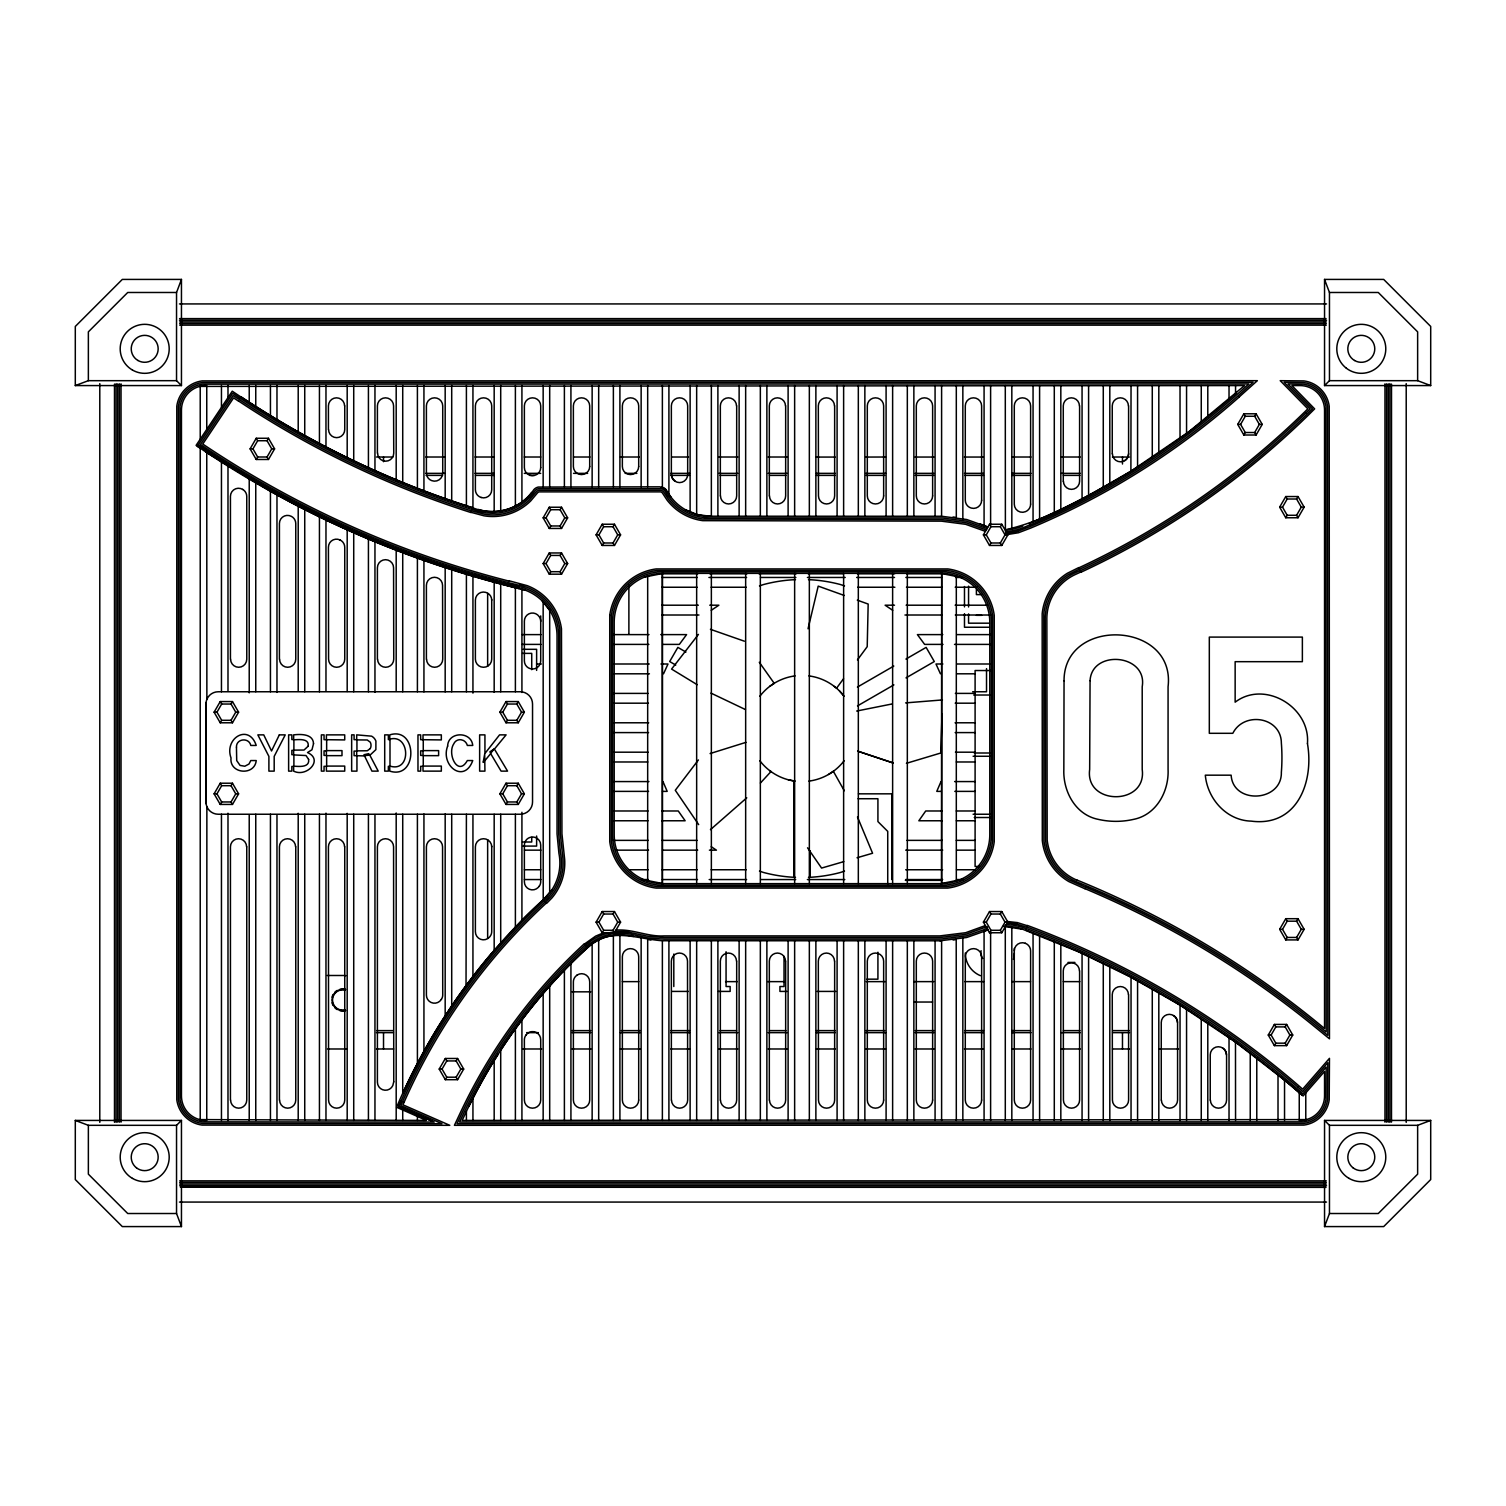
<?xml version="1.0" encoding="UTF-8"?>
<svg xmlns="http://www.w3.org/2000/svg" width="1506" height="1506" viewBox="0 0 1506 1506"><rect width="100%" height="100%" fill="white"/><g stroke="black" fill="none" stroke-linecap="round" stroke-linejoin="round"><path stroke-width="1.5" d="M662.376 1120.426L662.376 940.742C637.433 939.047 608.179 926.303 587.566 947.782C571.339 962.673 555.996 978.542 541.689 995.297A526.855 526.855 0 0 0 523.391 1018.018L514.318 1030.311A530.639 530.639 0 0 0 502.27 1047.856L500.707 1050.284L500.707 1120.426M979.898 523.787L987.823 527.062L966.701 519.514L941.589 516.257L941.608 385.574M1180.026 1120.426L1180.045 1005.161L1130.573 977.018L1079.256 952.131L1022.649 929.24L1003.222 926.341A48.983 48.983 0 0 1 1022.649 929.24M1391.488 1122.121L1391.506 384.086M1005.293 385.574L1005.387 529.792C1050.454 519.589 1090.909 493.855 1130.893 471.209L1131.044 385.574M942.003 713.769L940.798 753L906.424 763.316M205.946 704.017L206.04 702.624L206.04 803.583L205.946 704.017A12.255 12.255 0 0 1 218.182 691.762L520.304 691.762A12.255 12.255 0 0 1 532.54 704.017L532.54 801.983A12.255 12.255 0 0 1 520.304 814.238L218.182 814.238A12.255 12.255 0 0 1 205.946 801.983M808.044 628.774L818.21 586.116L844.282 595.472M206.868 699.33L206.755 452.572L196.1 445.362L232.263 391.202C306.452 441.164 387.531 481.035 472.94 507.767L472.94 385.574M663.525 673.803L668.005 663.995L660.965 663.995M941.005 781.576L936.77 791.384L941.288 791.384M181.454 385.574L176.541 380.679L176.541 292.484L181.454 279.419L122.306 279.419L75.3 326.444L75.3 385.574L181.454 385.574L181.454 279.419M1324.546 1226.581L1329.459 1213.516L1329.459 1125.321L1324.546 1120.426L1324.546 1226.581L1383.694 1226.581L1430.7 1179.556L1430.7 1120.426L1324.546 1120.426M544.08 900.701A603.68 603.68 0 0 0 401.18 1100.773L398.638 1106.477L434.199 1122.064L202.538 1121.838A26.129 26.129 0 0 1 180.023 1099.342L180.023 406.658A26.129 26.129 0 0 1 202.538 384.162L1248.813 383.936L1237.179 394.365A753.678 753.678 0 0 1 1029.615 525.123M401.142 1100.754L398.638 1106.458L432.09 1121.142M404.135 1102.072L402.93 1104.802L449.786 1125.321L202.105 1125.095A29.405 29.405 0 0 1 176.786 1099.775L176.786 406.225A29.405 29.405 0 0 1 202.105 380.905L1257.359 380.679L1239.344 396.812M466.408 1120.426L466.408 1111.39L462.135 1120.426L1306.399 1119.598M468.912 1106.232L476.009 1092.358A546.226 546.226 0 0 1 494.156 1060.582L498.279 1054.031M466.408 814.238L466.032 985.621A592.95 592.95 0 0 0 452.082 1005.387L443.065 1019.148A605.788 605.788 0 0 0 425.859 1047.875L414.282 1069.467A633.612 633.612 0 0 0 403.307 1092.038L402.723 1093.318L402.723 814.238M250.109 448.863L256.227 438.265L268.463 438.265L274.6 448.863L268.463 459.481L256.227 459.481L250.109 448.863L252.952 448.863L257.658 440.731L267.051 440.731L271.739 448.863L267.051 456.996L268.463 459.481M256.227 459.481L257.658 456.996L267.051 456.996M267.051 440.731L268.463 438.265M214.097 712.169L220.234 701.57L232.47 701.57L238.607 712.169L232.47 722.786L220.234 722.786L214.097 712.169L216.958 712.169L221.664 720.301L231.039 720.301L232.47 722.786M216.958 712.169L221.664 704.036L231.039 704.036L232.47 701.57M220.234 722.786L221.664 720.301M231.039 720.301L235.745 712.169L231.039 704.036M214.097 793.831L220.234 783.214L232.47 783.214L238.607 793.831L232.47 804.43L220.234 804.43L214.097 793.831L216.958 793.831L221.664 801.964L231.039 801.964L232.47 804.43M216.958 793.831L221.664 785.699L231.039 785.699L232.47 783.214M220.234 804.43L221.664 801.964M231.039 801.964L235.745 793.831L231.039 785.699M543.158 517.838L549.276 507.24L561.531 507.24L567.649 517.838L561.531 528.455L549.276 528.455L543.158 517.838L546.019 517.838L550.707 509.706L549.276 507.24M549.276 528.455L550.707 525.971L546.019 517.838M550.707 509.706L560.1 509.706L561.531 507.24M561.531 528.455L560.1 525.971L564.788 517.838L560.1 509.706M543.158 563.564L549.276 552.966L561.531 552.966L567.649 563.564L561.531 574.181L549.276 574.181L543.158 563.564L546.019 563.564L550.707 571.696L549.276 574.181M546.019 563.564L550.707 555.432L549.276 552.966M550.707 571.696L560.1 571.696L564.788 563.564L560.1 555.432L561.531 552.966M596.094 534.856L602.212 524.239L614.467 524.239L620.585 534.856L614.467 545.454L602.212 545.454L596.094 534.856L598.936 534.856L603.642 526.724L602.212 524.239M499.879 712.169L506.016 701.57L518.252 701.57L524.37 712.169L518.252 722.786L506.016 722.786L499.879 712.169L502.74 712.169L507.428 720.301L506.016 722.786M502.74 712.169L507.428 704.036L506.016 701.57M602.212 545.454L603.642 542.988L613.036 542.988L617.724 534.856L620.585 534.856M617.724 534.856L613.036 526.724L614.467 524.239M524.37 712.169L521.528 712.169L516.822 704.036L518.252 701.57M518.252 722.786L516.822 720.301L521.528 712.169M499.879 793.831L506.016 783.214L518.252 783.214L524.37 793.831L518.252 804.43L506.016 804.43L499.879 793.831L502.74 793.831L507.428 785.699L506.016 783.214M506.016 804.43L507.428 801.964L502.74 793.831M524.37 793.831L521.528 793.831L516.822 785.699L518.252 783.214M518.252 804.43L516.822 801.964L521.528 793.831M439.206 1069.072L445.324 1058.473L457.579 1058.473L463.697 1069.072L457.579 1079.689L445.324 1079.689L439.206 1069.072L442.049 1069.072L446.755 1060.939L445.324 1058.473M445.324 1079.689L446.755 1077.204L442.049 1069.072M463.697 1069.072L460.836 1069.072L456.149 1060.939L457.579 1058.473M457.579 1079.689L456.149 1077.204L460.836 1069.072M596.094 922.161L602.212 911.544L614.467 911.544L620.585 922.161L614.467 932.76L602.212 932.76L596.094 922.161L598.936 922.161L603.642 914.029L602.212 911.544M602.212 932.76L603.642 930.294L598.936 922.161M620.585 922.161L617.724 922.161L613.036 914.029L614.467 911.544M985.357 925.569L965.591 932.722L939.913 935.904L664.071 935.904C647.636 936.939 632.313 928.656 615.954 930.162L614.467 932.76L613.036 930.294L617.724 922.161M983.399 534.856L989.517 524.239L1001.772 524.239L1007.89 534.856L1001.772 545.454L989.517 545.454L983.399 534.856L986.261 534.856L990.948 526.724L1000.342 526.724L1005.029 534.856L1007.89 534.856M989.517 545.454L990.948 542.988L1000.342 542.988L1001.772 545.454M1000.342 526.724L1001.772 524.239M1000.342 542.988L1005.029 534.856M1237.725 424.391L1243.843 413.792L1256.098 413.792L1262.216 424.391L1256.098 435.008L1243.843 435.008L1237.725 424.391L1240.586 424.391L1245.274 432.523L1254.667 432.523L1259.355 424.391L1262.216 424.391M1240.586 424.391L1245.274 416.258L1254.667 416.258L1256.098 413.792M1243.843 435.008L1245.274 432.523M983.399 922.161L989.517 911.544L1001.772 911.544L1007.89 922.161L1001.772 932.76L989.517 932.76L983.399 922.161L986.261 922.161L990.948 930.294L1000.342 930.294L1001.772 932.76M986.261 922.161L990.948 914.029L1000.342 914.029L1001.772 911.544M989.517 932.76L990.948 930.294M1000.342 930.294L1005.029 922.161L1007.89 922.161M1279.648 507.145L1285.766 496.547L1298.021 496.547L1304.14 507.145L1298.021 517.763L1285.766 517.763L1279.648 507.145L1282.51 507.145L1287.197 499.013L1296.591 499.013L1298.021 496.547M1285.766 517.763L1287.197 515.278L1282.51 507.145M1298.021 517.763L1296.591 515.278L1301.278 507.145L1296.591 499.013M1279.648 929.315L1285.766 918.698L1298.021 918.698L1304.14 929.315L1298.021 939.913L1285.766 939.913L1279.648 929.315L1282.51 929.315L1287.197 921.183L1296.591 921.183L1298.021 918.698M1285.766 939.913L1287.197 937.447L1296.591 937.447L1298.021 939.913M1296.591 937.447L1301.278 929.315L1296.591 921.183M1268.259 1035.036L1274.377 1024.419L1286.632 1024.419L1292.75 1035.036L1286.632 1045.635L1274.377 1045.635L1268.259 1035.036L1271.12 1035.036L1275.808 1043.169L1285.202 1043.169L1286.632 1045.635M1271.12 1035.036L1275.808 1026.904L1285.202 1026.904L1286.632 1024.419M1274.377 1045.635L1275.808 1043.169M1285.202 1043.169L1289.889 1035.036L1285.202 1026.904M843.511 678.773L836.545 688.223L834.305 686.397M857.46 659.892L867.211 646.676L868.171 604.057L857.309 600.16M551.949 889.707L543.158 899.873A609.139 609.139 0 0 0 524.992 917.248L491.502 953.486A592.14 592.14 0 0 0 475.952 972.556L467.538 983.606M698.408 759.946L675.29 790.274L698.671 824.629M471.98 507.466C493.61 516.859 520.812 509.63 533.821 489.657A8.076 8.076 0 0 1 538.32 487.059L659.835 486.833L665.238 488.904L670.904 497.055M698.445 634.403L671.582 669.078L697.203 684.703M484.687 760.511L483.144 762.394L484.687 754.167L484.932 771.128L479.642 771.128L479.642 734.872L484.932 734.872L484.932 753.471L499.559 734.872L506.091 734.872L494.42 749.066L507.56 771.128L501.084 771.128L490.674 753.621L484.932 760.586M746.769 797.822L710.437 829.655M760.417 783.026L771.034 771.505L769.679 770.601M75.3 1120.426L88.365 1125.321L176.541 1125.321L181.454 1120.426L181.454 1226.581L122.306 1226.581L75.3 1179.556L75.3 1120.426L181.454 1120.426M1324.546 385.574L1329.459 380.679L1417.635 380.679L1430.7 385.574L1430.7 326.444L1383.694 279.419L1324.546 279.419L1324.546 385.574L1430.7 385.574M1305.89 413.021L1310.164 408.841L1284.11 382.298L1303.688 382.543A27.767 27.767 0 0 1 1327.595 406.451L1327.821 1035.356L1312.14 1022.574A941.043 941.043 0 0 0 1085.619 887.147M544.363 901.002L544.927 900.475A50.564 50.564 0 0 0 560.533 853.187L558.67 833.816L558.67 635.965A50.583 50.583 0 0 0 519.721 586.756L508.256 583.933M545.454 902.207L550.669 896.898A52.258 52.258 0 0 0 563.018 859.493L560.307 833.797L559.837 629.037A52.258 52.258 0 0 0 526.724 587.208L519.57 585.043M546.565 903.412L551.93 897.952A53.896 53.896 0 0 0 564.656 859.38L561.945 833.778L561.474 628.811A53.896 53.896 0 0 0 527.307 585.683L509.047 580.77M584.272 944.168L595.604 936.13L603.699 932.76M585.363 945.373L590.823 940.986A52.258 52.258 0 0 1 627.927 932.026L648.295 936.356L664.033 937.523L939.932 937.523L965.948 934.304L987.145 926.585M586.455 946.577L586.869 946.22A50.564 50.564 0 0 1 633.838 934.887L648.032 937.956L664.014 939.16L939.97 939.16L966.325 935.904L983.55 929.842A50.545 50.545 0 0 1 987.691 928.035M1130.893 471.209L1188.723 431.846L1244.558 385.574L199.601 386.402M711.284 610.288L718.87 605.205L709.74 605.205M769.679 686.397L774.235 683.347L759.288 662.264M828.526 774.461L833.326 771.26L844.282 790.763M857.422 687.075L893.792 666.066M905.934 659.063L926.134 647.392L934.304 661.548L906.01 677.888M857.498 705.881L893.886 684.891M988.256 929.56A48.983 48.983 0 0 0 984.227 931.329L966.701 937.485L939.989 940.798L662.376 940.742M1078.748 567.574L1067.265 573.297A53.896 53.896 0 0 0 1042.171 613.808L1042.303 840.48A53.896 53.896 0 0 0 1068.846 881.594L1084.922 888.766M1079.426 569.042L1068.13 574.69A52.258 52.258 0 0 0 1043.79 613.959L1043.922 840.31A52.258 52.258 0 0 0 1069.655 880.182L1085.562 887.26M1080.103 570.529L1074.776 572.958A50.583 50.583 0 0 0 1045.239 620.679L1045.559 840.141A50.602 50.602 0 0 0 1076.545 881.763A943.358 943.358 0 0 1 1313.176 1021.275L1326.184 1031.911L1325.977 406.658A26.129 26.129 0 0 0 1303.462 384.162L1288.007 383.936L1312.441 408.879L1307.039 414.188A819.076 819.076 0 0 1 1080.235 570.793M1080.8 572.016L1075.51 574.426A48.983 48.983 0 0 0 1046.858 620.679L1047.178 839.971A48.983 48.983 0 0 0 1077.223 880.276M1029.577 525.01L1023.346 527.589A50.583 50.583 0 0 1 1005.443 531.411M984.227 931.329L988.294 929.654M75.3 385.574L88.365 380.679L176.541 380.679M1329.459 1125.321L1417.635 1125.321L1430.7 1120.426M1018.018 531.166A52.258 52.258 0 0 1 1005.481 533.049L1018.018 531.166L1030.198 526.516A755.278 755.278 0 0 0 1238.308 395.645L1253.086 382.298L202.312 382.543A27.767 27.767 0 0 0 178.405 406.451L178.405 1099.549A27.767 27.767 0 0 0 202.312 1123.457L441.992 1123.702L400.784 1105.63L402.648 1101.413A602.061 602.061 0 0 1 545.191 901.906M644.436 577.099L663.186 573.372L940.798 573.372L959.548 577.099M759.476 585.909L763.429 584.573A149.019 149.019 0 0 1 795.488 579.641M844.508 871.108L840.555 872.445A149.019 149.019 0 0 1 808.477 877.377M959.548 879.918L940.798 883.645L663.186 883.645L644.436 879.918M710.098 753.565L745.978 742.345M843.755 861.639L821.579 868.077L807.536 847.803M857.046 857.761L872.576 853.243L857.479 817.005M856.669 711.039L891.797 704.017M608.518 932.986L627.927 932.026M953.053 939.989L956.216 939.575L956.31 1120.426M1007.683 534.498L1018.451 532.748L1030.838 528.022A756.916 756.916 0 0 0 1239.4 396.869M905.614 702.888L942.436 699.932M939.989 940.798L941.608 940.742L941.608 1120.426M364.414 755.654L369.516 755.108L368.744 753.659L363.963 754.732L371.944 771.128L378.213 771.128L369.874 755.278L375.879 749.649L375.898 741.084A9.394 9.394 0 0 0 371.606 736.17L356.696 734.853L356.696 739.653L354.098 739.653L354.098 734.853L351.651 734.853L351.651 771.128L356.941 771.128L356.941 755.899M176.541 292.484L127.728 292.484L88.365 331.847L88.365 380.679M1324.546 279.419L1329.459 292.484L1378.272 292.484L1417.635 331.847L1417.635 380.679M179.459 303.93L1326.541 303.93M179.572 318.613L1326.071 318.613M179.478 320.251L1326.522 320.251M179.703 321.889L1326.297 321.889M179.703 323.526L1326.297 323.526M179.703 325.145L1326.297 325.145M271.739 448.863L274.6 448.863M376.538 457.015L392.915 457.015M425.765 457.015L444.515 457.015M475.011 457.015L493.78 457.015M524.276 457.015L540.71 457.015M573.541 457.015L589.957 457.015M620.453 457.015L639.222 457.015M672.071 457.015L688.487 457.015M718.983 457.015L737.752 457.015M768.248 457.015L787.017 457.015M816.384 457.071L835.171 457.071M865.724 457.071L885.547 457.015M915.064 457.052L933.852 457.052M964.386 457.052L983.192 457.052M1012.22 457.015L1030.989 457.015M1061.485 457.015L1080.235 457.015M1112.407 457.033L1129.462 457.015M425.765 473.355L444.515 473.355M475.011 473.355L493.78 473.355M524.276 473.355L540.71 473.355M573.541 473.355L587.622 473.355M625.159 473.355L636.887 473.355M670.735 473.355L689.541 473.355M718.983 473.355L737.752 473.355M768.248 473.355L787.017 473.355M816.459 473.355L835.265 473.355M865.818 473.355L885.547 473.355M915.159 473.355L933.965 473.355M964.518 473.355L983.324 473.355M1012.22 473.355L1030.989 473.355M1061.485 473.355L1080.235 473.355M426.085 475.388L442.557 475.388M475.482 475.388L494.288 475.388M529.566 475.388L534.272 475.388M670.678 475.388L689.503 475.388M720.075 475.388L736.528 475.388M769.472 475.388L785.925 475.388M816.497 475.388L835.322 475.388M865.894 475.388L884.7 475.388M915.272 475.388L934.096 475.388M964.668 475.388L983.493 475.388M1011.712 475.388L1030.518 475.388M1063.443 475.388L1079.915 475.388M1301.278 507.145L1304.14 507.145M1287.197 515.278L1296.591 515.278M685.268 509.649L697.09 514.544L709.759 516.219L941.589 516.257M564.788 517.838L567.649 517.838M550.707 525.971L560.1 525.971M603.642 526.724L613.036 526.724M550.707 555.432L560.1 555.432M564.788 563.564L567.649 563.564M662.772 573.692L697.937 573.692M709.646 573.692L747.145 573.692M758.855 573.692L796.354 573.692M808.063 573.692L843.228 573.692M857.29 573.692L894.771 573.692M906.499 573.692L941.645 573.692M662.056 577.457L697.278 577.457M708.931 577.457L746.6 577.457M760.511 577.457L795.902 577.457M807.404 577.457L845.224 577.457M856.632 577.457L894.526 577.457M905.859 577.457L941.495 577.457M955.576 577.457L962.616 577.457M662.038 587.246L697.09 587.246M711.114 587.246L746.185 587.246M857.723 587.246L894.865 587.246M906.461 587.246L941.871 587.246M955.199 587.246L976.905 587.246M981.63 594.606L976.396 594.606L976.396 589.373M661.868 605.205L698.351 605.205M894.508 605.205L885.114 605.205L892.7 610.288M906.123 605.205L941.476 605.205M955.143 605.205L987.108 605.205M661.962 615.013L698.953 615.013M904.955 615.013L942.248 615.013M955.312 615.013L991.042 615.013M976.396 615.333L981.63 615.333M989.386 623.183L968.565 623.183L968.565 613.921M989.386 627.249L964.48 627.249L964.48 613.676M522.243 634.61L541.012 634.61M613.036 634.61L649.011 634.61M660.739 634.61L686.567 634.61L679.357 644.399L662.941 644.399M942.794 634.61L917.418 634.61L924.628 644.399L943.02 644.399M956.63 634.61L991.212 634.61M522.206 644.399L540.974 644.399M613.676 644.399L648.86 644.399M954.522 644.399L991.287 644.399M523.147 649.312L536.625 649.312L536.625 670.396M522.582 653.378L531.731 653.378L531.731 669.681M536.625 663.995L541.313 663.995M614.053 663.995L649.237 663.995M942.888 663.995L935.979 663.995L940.441 673.803M956.705 663.995L991.249 663.995M991.23 670.528L975.097 670.528L975.097 866.496L979.709 866.496M614.184 673.803L649.425 673.803M956.611 673.803L975.097 673.803M972.631 691.762L986.524 691.762L986.524 668.626M613.243 693.4L648.088 693.4M955.369 693.4L975.097 693.4M973.723 695.019L989.781 695.019M613.488 703.189L648.427 703.189M955.199 703.189L975.097 703.189M507.428 704.036L516.822 704.036M235.745 712.169L238.607 712.169M507.428 720.301L516.822 720.301M613.657 722.786L648.691 722.786M955.068 722.786L975.097 722.786M613.601 732.594L648.578 732.594M955.162 732.594L975.097 732.594M613.281 752.191L648.126 752.191M955.444 752.191L975.097 752.191M974.269 753L990.609 753M364.264 755.899L354.098 755.654L354.098 751.099L356.696 751.099L356.696 755.654M973.102 756.257L990.477 756.257M613.036 761.98L647.787 761.98M956.329 761.98L975.097 761.98M613.846 781.576L648.935 781.576M954.635 781.576L975.097 781.576M507.428 785.699L516.822 785.699M613.582 791.384L648.559 791.384M662.546 791.384L667.196 791.384L662.979 781.576M954.804 791.384L975.097 791.384M235.745 793.831L238.607 793.831M858.458 793.831L891.797 793.831L891.797 879.56M858.081 798.726L877.923 798.726L877.923 821.579L887.731 831.387L887.731 884.587M507.428 801.964L516.822 801.964M613.243 810.981L648.069 810.981M662 810.981L678.265 810.981L685.136 820.77L661.925 820.77M942.172 810.981L925.719 810.981L918.848 820.77L942.285 820.77M956.291 810.981L975.097 810.981M973.102 814.238L990.477 814.238M974.269 817.513L990.609 817.513M613.206 820.77L648.013 820.77M956.348 820.77L975.097 820.77M613.356 840.367L648.22 840.367M662.169 840.367L697.052 840.367M906.989 840.367L942.21 840.367M956.31 840.367L975.097 840.367M522.582 842.005L531.731 842.005L531.731 837.336M523.147 846.09L536.625 846.09L536.625 836.018M524.483 850.156L540.88 850.156M615.785 850.156L648.54 850.156M662.584 850.156L697.692 850.156M709.401 850.156L716.423 850.156L711.284 846.73M905.69 850.156L942.7 850.156M956.574 850.156L975.097 850.156M524.408 869.753L540.748 869.753M629.452 869.753L648.145 869.753M662.151 869.753L697.165 869.753M711.171 869.753L746.185 869.753M905.671 869.753L942.643 869.753M956.517 869.753L975.003 869.753M524.446 879.56L540.823 879.56M641.368 879.56L648.371 879.56M662.414 879.56L697.485 879.56M709.175 879.56L746.581 879.56M760.605 879.56L795.676 879.56M807.367 879.56L844.791 879.56M905.577 879.56L942.643 879.56M956.517 879.56L963.445 879.56M905.351 880.37L941.947 880.37M603.642 914.029L613.036 914.029M1301.278 929.315L1304.14 929.315M603.642 930.294L613.036 930.294M1067.942 962.428L1074.945 962.428M327.122 975.493L342.709 975.493A24.491 24.491 0 0 1 345.909 975.7M866.91 979.164L877.923 979.164L877.923 952.225M622.373 981.63L638.789 981.63M725.572 981.63L737.3 981.63M767.796 981.63L784.212 981.63M866.308 981.63L885.076 981.63M913.973 981.63L933.758 981.63M964.838 981.63L983.587 981.63M1011.75 981.63L1030.499 981.63M1063.349 981.63L1079.764 981.63M672.034 991.419L688.298 991.419M718.513 991.419L730.146 991.419L730.146 986.524L726.061 986.524L726.061 951.736M786.923 991.419L779.939 991.419L779.939 986.524L784.024 986.524L784.024 956.366M817.118 991.419L835.717 991.419M572.111 991.833L590.729 991.833M914.462 1002.036L932.572 1002.036M376.688 1030.612L393.16 1030.612M571.904 1030.612L590.729 1030.612M621.3 1030.612L640.106 1030.612M670.678 1030.612L689.503 1030.612M720.075 1030.612L736.528 1030.612M769.472 1030.612L785.925 1030.612M816.497 1030.612L835.322 1030.612M865.894 1030.612L884.7 1030.612M915.272 1030.612L934.096 1030.612M964.668 1030.612L983.493 1030.612M1011.712 1030.612L1030.518 1030.612M1063.443 1030.612L1079.915 1030.612M1112.84 1030.612L1129.312 1030.612M376.538 1032.645L393.424 1032.645M526.629 1032.645L538.357 1032.645M572.035 1032.645L590.841 1032.645M620.453 1032.645L640.182 1032.645M670.735 1032.645L689.541 1032.645M718.983 1032.645L737.752 1032.645M768.248 1032.645L787.017 1032.645M816.459 1032.645L835.265 1032.645M865.818 1032.645L885.547 1032.645M915.159 1032.645L933.965 1032.645M964.518 1032.645L983.324 1032.645M1012.22 1032.645L1030.989 1032.645M1061.485 1032.645L1080.235 1032.645M1112.576 1032.645L1129.462 1032.645M1289.889 1035.036L1292.75 1035.036M327.536 1048.985L346.625 1048.985M376.538 1048.985L393.612 1048.985M522.827 1048.985L541.614 1048.985M572.148 1048.985L590.936 1048.985M620.453 1048.985L640.276 1048.985M670.81 1048.985L689.616 1048.985M718.983 1048.985L737.752 1048.985M768.248 1048.985L787.017 1048.985M816.459 1048.985L835.265 1048.985M865.799 1048.985L885.547 1048.985M915.121 1048.985L933.927 1048.985M964.461 1048.985L983.249 1048.985M1012.22 1048.985L1030.989 1048.985M1061.485 1048.985L1080.235 1048.985M1112.463 1048.985L1129.462 1048.985M1159.432 1048.985L1178.464 1048.985M446.755 1060.939L456.149 1060.939M446.755 1077.204L456.149 1077.204M199.601 1119.598L426.405 1120.426L396.624 1107.268L399.824 1099.7A627.287 627.287 0 0 1 425.84 1047.875A598.484 598.484 0 0 1 543.214 899.76L543.158 601.967M179.703 1180.855L1326.297 1180.855M179.703 1182.474L1326.297 1182.474M179.703 1184.111L1326.297 1184.111M179.703 1185.749L1326.522 1185.749M180.4 1187.255L1326.014 1187.368M179.459 1202.07L1326.541 1202.07M181.454 1226.581L176.541 1213.516L127.728 1213.516L88.365 1174.153L88.365 1125.321M1329.459 1213.516L1378.272 1213.516L1417.635 1174.153L1417.635 1125.321M1007.514 921.503L1017.378 922.594L1027.28 925.701M1007.326 923.14L1010.074 923.178A52.258 52.258 0 0 1 1017.021 924.195L1026.716 927.225M953.053 517.01L956.31 517.443L956.31 385.574M650.931 939.989L647.674 939.556L647.674 1120.426M1010.074 923.178L1017.021 924.195M788.259 779.769L795.055 781.125A53.068 53.068 0 0 1 759.89 760.812M525.556 590.258C437.211 568.666 351.237 536.513 271.814 491.973M472.037 509.197L477.91 511.005A50.583 50.583 0 0 0 532.936 493.479L535.044 490.73A6.438 6.438 0 0 1 538.64 488.659L661.172 488.659A6.438 6.438 0 0 1 665.275 491.408L665.953 492.575A50.564 50.564 0 0 0 709.721 517.838L941.514 517.895L966.325 521.114L987.296 528.606M471.547 510.76L484.235 514.186A52.258 52.258 0 0 0 529.604 499.747L536.287 491.822A4.8 4.8 0 0 1 538.96 490.278L660.852 490.278A4.8 4.8 0 0 1 663.92 492.311L668.306 499.032A52.258 52.258 0 0 0 702.944 519.043L941.438 519.532L965.948 522.695L986.242 529.924M471.058 512.322L483.972 515.805A53.896 53.896 0 0 0 530.752 500.896L537.51 492.895A3.163 3.163 0 0 1 539.28 491.878L660.532 491.878A3.163 3.163 0 0 1 662.546 493.215L667.007 500.03A53.896 53.896 0 0 0 702.737 520.662L941.363 521.151L965.591 524.295L985.413 531.354M844.508 585.909L840.555 584.573A149.019 149.019 0 0 0 808.477 579.641M759.476 871.108L763.429 872.445A149.019 149.019 0 0 0 795.488 877.377M710.437 629.32L744.322 641.18M1026.151 928.769L1023.158 927.677A50.545 50.545 0 0 0 1005.406 924.646M745.432 709.552L710.983 693.118M685.927 652.06L677.851 647.392L669.681 661.548L675.742 665.05M206.755 452.572L270.44 491.22L270.44 691.762M1180.045 1005.161L1235.485 1042.096L1284.543 1080.197A714.333 714.333 0 0 1 1299.245 1092.716L1303.123 1095.954L1324.546 1071.444L1324.546 1095.935A24.491 24.491 0 0 1 1300.055 1120.426M240.339 398.431L232.677 393.348L198.246 444.948L206.341 450.35A986.468 986.468 0 0 0 508.181 584.272M238.532 401.161L233.599 397.866L202.764 444.044L208.129 447.621A983.192 983.192 0 0 0 508.972 581.09M197.305 446.284L200.223 448.242L200.223 1119.711M198.246 444.929L206.341 450.35A986.901 986.901 0 0 0 519.118 586.982M673.916 480.263L675.309 481.374M1301.918 1095.031L1295.48 1089.44A884.041 884.041 0 0 0 1025.68 930.049M1298.003 1087.294L1302.803 1091.474L1327.821 1062.709L1327.595 1099.549A27.767 27.767 0 0 1 1303.688 1123.457L456.996 1123.702L462.963 1110.976A540.692 540.692 0 0 1 585.194 945.184M542.047 600.743L550.179 611.003M839.52 690.972L843.266 695.245M1254.667 416.258L1259.355 424.391M1243.843 413.792L1245.274 416.258M1254.667 432.523L1256.098 435.008M1285.766 496.547L1287.197 499.013M1285.766 918.698L1287.197 921.183M1282.51 929.315L1287.197 937.447M989.517 524.239L990.948 526.724M1274.377 1024.419L1275.808 1026.904M986.261 534.856L990.948 542.988M1000.342 914.029L1005.029 922.161M989.517 911.544L990.948 914.029M613.036 542.988L614.467 545.454M598.936 534.856L603.642 542.988M560.1 571.696L561.531 574.181M256.227 438.265L257.658 440.731M252.952 448.863L257.658 456.996M220.234 701.57L221.664 704.036M220.234 783.214L221.664 785.699M206.868 806.67L206.755 1120.426M1235.485 1042.096L1235.56 1120.426M1406.209 383.635L1406.209 1122.365M1389.869 383.616L1389.869 1122.384M1388.25 383.842L1388.25 1122.158M1386.612 383.842L1386.612 1122.158M1384.974 383.842L1384.974 1122.158M1329.459 292.484L1329.459 380.679M1305.777 1093.036L1305.777 1119.711M1299.245 1092.716L1299.245 1120.426M1284.543 1080.197L1284.543 1120.426M1278.01 1074.813L1278.01 1120.426M1256.776 1057.984L1256.776 1120.426M1250.244 1052.995L1250.244 1120.426M1235.56 385.574L1235.56 393.631M1229.028 385.574L1229.028 399.335M1229.028 1037.483L1229.028 1120.426M1210.24 1100.095L1210.24 1054.821A8.076 8.076 0 0 1 1218.335 1046.745A8.076 8.076 0 0 1 1226.411 1054.821M1207.793 385.574L1207.793 417.011M1207.793 1022.894L1207.793 1120.426M1201.261 385.574L1201.261 422.207M1201.261 1018.583L1201.261 1120.426M1186.559 385.574L1186.559 433.446M1186.559 1009.189L1186.559 1120.426M1180.026 385.574L1180.026 438.265M1173.551 1015.552A8.095 8.095 0 0 1 1177.579 1022.536L1177.579 1100.095A8.095 8.095 0 0 1 1169.503 1108.171A8.095 8.095 0 0 1 1161.408 1100.095M1161.258 1100.095L1161.258 1022.442A8.076 8.076 0 0 1 1169.334 1014.347A8.076 8.076 0 0 1 1177.428 1022.442M1158.811 385.574L1158.811 453.193M1158.811 992.567L1158.811 1120.426M1152.278 385.574L1152.278 457.579M1152.278 988.858L1152.278 1120.426M1137.576 385.574L1137.576 467.067M1137.576 980.764L1137.576 1120.426M1131.044 977.281L1131.044 1120.426M1128.596 405.905L1128.596 453.739A8.095 8.095 0 0 1 1124.605 460.704M1128.596 994.713L1128.596 1100.095A8.095 8.095 0 0 1 1120.502 1108.171A8.095 8.095 0 0 1 1112.426 1100.095L1112.256 994.619A8.076 8.076 0 0 1 1120.351 986.543A8.076 8.076 0 0 1 1128.427 994.619M1122.478 457.015L1122.478 464.017M1122.478 1032.645L1122.478 1048.985M1112.256 453.833L1112.256 405.905A8.076 8.076 0 0 1 1120.351 397.829A8.076 8.076 0 0 1 1128.427 405.905M1109.809 385.574L1109.809 483.671M1109.809 966.476L1109.809 1120.426M1103.277 385.574L1103.277 487.342M1103.277 963.275L1103.277 1120.426M1088.593 385.574L1088.593 495.305M1088.593 956.366L1088.593 1120.426M1082.061 385.574L1082.061 498.712M1082.061 953.392L1082.061 1120.426M1079.595 405.905L1079.595 481.261A8.095 8.095 0 0 1 1071.5 489.356A8.095 8.095 0 0 1 1063.424 481.261M1079.595 970.956L1079.595 1100.095A8.095 8.095 0 0 1 1071.519 1108.171A8.095 8.095 0 0 1 1063.424 1100.095L1063.274 970.881A8.076 8.076 0 0 1 1071.35 962.786A8.076 8.076 0 0 1 1079.444 970.881M1063.274 481.355L1063.274 405.905A8.076 8.076 0 0 1 1071.35 397.829A8.076 8.076 0 0 1 1079.444 405.905M1060.826 385.574L1060.826 509.235M1060.826 944.168L1060.826 1120.426M1054.294 385.574L1054.294 512.304M1054.294 941.476L1054.294 1120.426M1039.592 385.574L1039.592 518.93M1039.592 935.621L1039.592 1120.426M1033.06 385.574L1033.06 521.754M1033.06 933.099L1033.06 1120.426M1014.291 948.46L1014.291 1100.095A8.076 8.076 0 0 0 1022.367 1108.171A8.095 8.095 0 0 0 1030.612 1100.095L1030.612 950.87A8.095 8.095 0 0 0 1025.21 943.245M1011.825 385.574L1011.825 529.152M1011.825 926.736L1011.825 1120.426M1005.293 926.378L1005.293 1120.426M990.609 385.574L990.609 525.5M990.609 931.085L990.609 1120.426M984.077 385.574L984.077 525.5M984.077 931.405L984.077 1120.426M968.565 586.154L968.565 606.974M964.48 586.512L964.48 606.88M962.842 385.574L962.842 518.742M962.842 938.257L962.842 1120.426M956.31 576.007L956.31 881.01M935.075 385.574L935.075 516.219M935.075 940.798L935.075 1120.426M913.86 385.574L913.86 516.219M913.86 940.798L913.86 1120.426M907.327 385.574L907.327 516.219M907.327 573.372L907.327 883.645M907.327 940.798L907.327 1120.426M892.625 385.574L892.625 516.219M892.625 573.372L892.625 883.645M892.625 940.798L892.625 1120.426M886.093 385.574L886.093 516.219M886.093 940.798L886.093 1120.426M864.858 385.574L864.858 516.219M864.858 940.798L864.858 1120.426M858.326 385.574L858.326 516.219M858.326 573.372L858.326 883.645M858.326 940.798L858.326 1120.426M843.624 385.574L843.624 516.219M843.624 573.372L843.624 883.645M843.624 940.798L843.624 1120.426M837.091 385.574L837.091 516.219M837.091 940.798L837.091 1120.426M834.644 405.905L834.644 495.888A8.095 8.095 0 0 1 826.568 503.964A8.095 8.095 0 0 1 818.473 495.869L818.323 405.905A8.076 8.076 0 0 1 826.399 397.829A8.076 8.076 0 0 1 834.493 405.905M834.644 961.129L834.644 1100.095A8.095 8.095 0 0 1 826.568 1108.171A8.095 8.095 0 0 1 818.473 1100.095L818.323 961.129A8.076 8.076 0 0 1 826.399 953.053A8.076 8.076 0 0 1 834.493 961.129M815.875 385.574L815.875 516.219M815.875 940.798L815.875 1120.426M810.153 850.89L810.153 876.567M809.343 385.574L809.343 516.219M809.343 573.372L809.343 883.645M809.343 940.798L809.343 1120.426M794.641 385.574L794.641 516.219M794.641 573.372L794.641 883.645M794.641 940.798L794.641 1120.426M793.831 780.88L793.831 876.567M788.109 385.574L788.109 516.219M788.109 940.798L788.109 1120.426M785.661 405.905L785.661 495.888A8.095 8.095 0 0 1 777.567 503.964A8.095 8.095 0 0 1 769.491 495.869M785.661 961.129L785.661 1100.095A8.095 8.095 0 0 1 777.567 1108.171A8.095 8.095 0 0 1 769.491 1100.095M769.321 495.888L769.321 405.905A8.076 8.076 0 0 1 777.416 397.829A8.076 8.076 0 0 1 785.492 405.905M769.321 1100.095L769.321 961.129A8.076 8.076 0 0 1 777.416 953.053A8.076 8.076 0 0 1 785.492 961.129M766.874 385.574L766.874 516.219M766.874 940.798L766.874 1120.426M760.342 385.574L760.342 516.219M760.342 573.372L760.342 883.645M760.342 940.798L760.342 1120.426M745.658 385.574L745.658 516.219M745.658 573.372L745.658 883.645M745.658 940.798L745.658 1120.426M739.126 385.574L739.126 516.219M739.126 940.798L739.126 1120.426M736.679 405.905L736.679 495.888A8.095 8.095 0 0 1 728.584 503.964A8.095 8.095 0 0 1 720.489 495.869M736.679 961.129L736.679 1100.095A8.095 8.095 0 0 1 728.584 1108.171A8.095 8.095 0 0 1 720.489 1100.095M720.339 495.888L720.339 405.905A8.076 8.076 0 0 1 728.415 397.829A8.076 8.076 0 0 1 736.509 405.905M720.339 1100.095L720.339 961.129A8.076 8.076 0 0 1 728.415 953.053A8.076 8.076 0 0 1 736.509 961.129M717.891 385.574L717.891 516.219M717.891 940.798L717.891 1120.426M711.359 385.574L711.359 516.219M711.359 573.372L711.359 883.645M711.359 940.798L711.359 1120.426M696.657 385.574L696.657 514.393M696.657 573.372L696.657 883.645M696.657 940.798L696.657 1120.426M690.125 385.574L690.125 512.04M690.125 940.798L690.125 1120.426M673.803 954.051L673.803 986.524M671.356 1100.095L671.356 961.129A8.076 8.076 0 0 1 679.432 953.053A8.076 8.076 0 0 1 687.508 961.129L687.677 1100.095A8.095 8.095 0 0 1 679.601 1108.171A8.095 8.095 0 0 1 671.507 1100.095M668.909 385.574L668.909 494.062M668.909 940.798L668.909 1120.426M662.376 385.574L662.376 487.304M647.674 385.574L647.674 486.815M647.674 576.007L647.674 881.01M641.142 385.574L641.142 486.815M641.142 938.257L641.142 1120.426M628.887 584.592L628.887 633.781M619.907 385.574L619.907 486.815M619.907 934.887L619.907 1120.426M613.375 385.574L613.375 486.815M613.375 935.452L613.375 1120.426M598.673 385.574L598.673 486.815M598.673 940.12L598.673 1120.426M592.14 385.574L592.14 486.815M592.14 944.093L592.14 1120.426M570.925 385.574L570.925 486.815M570.925 963.689L570.925 1120.426M564.392 385.574L564.392 486.815M564.392 970.335L564.392 1120.426M549.69 385.574L549.69 486.815M549.69 610.307L549.69 892.757M549.69 986.148L549.69 1120.426M543.158 385.574L543.158 486.815M543.158 993.602L543.158 1120.426M540.71 615.935L540.71 660.927A8.095 8.095 0 0 1 530.376 668.702A8.076 8.076 0 0 1 524.37 660.889L524.37 621.131A8.076 8.076 0 0 1 539.129 616.556L539.28 616.782A8.076 8.076 0 0 1 540.71 621.376M521.923 385.574L521.923 501.987M521.923 589.147L521.923 692.496M521.923 812.28L521.923 920.335M521.923 1019.957L521.923 1120.426M515.391 385.574L515.391 506.016M515.391 587.378L515.391 691.762M515.391 814.238L515.391 927.037M515.391 1028.824L515.391 1120.426M500.707 385.574L500.707 510.873M500.707 583.669L500.707 691.762M500.707 814.238L500.707 942.944M494.175 385.574L494.175 511.494M494.175 581.956L494.175 692.252M494.175 814.275L494.175 950.399M494.175 1060.582L494.175 1120.426M491.709 599.614L491.709 659.176A8.095 8.095 0 0 1 483.464 667.271A8.076 8.076 0 0 1 475.388 659.176L475.388 600.122A8.076 8.076 0 0 1 485.741 592.366A8.095 8.095 0 0 1 491.728 600.16M491.709 846.09L491.709 931.536A8.076 8.076 0 0 1 489.676 936.901L489.525 937.09A8.076 8.076 0 0 1 475.388 931.725L475.388 846.824A8.076 8.076 0 0 1 483.464 838.729A8.095 8.095 0 0 1 491.728 846.824M487.643 593.458L487.643 666.179M487.643 839.821L487.643 938.351M472.94 576.007L472.94 693.118M472.94 814.897L472.94 976.472M472.94 1098.232L472.94 1120.426M466.408 385.574L466.408 505.677M466.408 574.087L466.408 691.762M451.706 385.574L451.706 500.801M451.706 569.569L451.706 691.762M451.706 814.238L451.706 1005.952M445.174 385.574L445.174 498.524M445.174 567.461L445.174 691.875M445.174 813.955L445.174 1015.853M426.405 659.176L426.405 585.363A8.076 8.076 0 0 1 434.481 577.287A8.076 8.076 0 0 1 442.557 585.363L442.726 659.176A8.095 8.095 0 0 1 434.632 667.271A8.095 8.095 0 0 1 426.556 659.176M423.939 385.574L423.939 490.805M423.939 560.307L423.939 691.875M423.939 814.031L423.939 1051.32M423.939 1119.353L423.939 1120.426M423.261 739.917L423.261 750.609L438.623 750.609L438.623 755.654L423.261 755.654L423.261 766.083L441.333 766.083L441.333 771.128L423.017 771.128L423.017 766.328L420.663 766.328L420.663 771.128L417.971 771.128L417.971 734.872L420.663 734.872L420.663 739.672L441.333 739.917L441.333 734.872L423.017 734.872L423.017 739.672M417.407 385.574L417.407 488.302M417.407 557.992L417.407 691.762M417.407 814.238L417.407 1063.424M417.407 1116.492L417.407 1120.426M402.723 385.574L402.723 482.466M402.723 552.608L402.723 691.762M402.723 1110.054L402.723 1120.426M396.191 385.574L396.191 479.755M396.191 550.123L396.191 690.934M396.191 812.976L396.191 1120.426M389.998 739.917L389.998 766.083C412.117 773.105 410.084 731.427 388.36 739.672L388.36 734.872L384.708 734.872L384.708 771.128L388.36 771.128L388.36 766.328L389.753 766.328L389.753 771.128C418.028 780.052 417.67 726.099 389.753 734.872L389.753 739.672M383.522 457.015L383.522 461.683M383.522 1032.645L383.522 1048.985M377.404 453.024L377.404 405.905A8.076 8.076 0 0 1 385.48 397.829A8.076 8.076 0 0 1 393.574 405.905L393.744 453.099A8.095 8.095 0 0 1 385.649 461.194A8.095 8.095 0 0 1 377.573 453.099M377.404 659.176L377.404 567.781A8.076 8.076 0 0 1 385.498 559.686A8.076 8.076 0 0 1 393.574 567.781L393.744 659.176A8.095 8.095 0 0 1 385.649 667.271A8.095 8.095 0 0 1 377.573 659.176M374.956 385.574L374.956 470.606M374.956 541.671L374.956 692.252M374.956 814.577L374.956 1120.426M368.424 385.574L368.424 467.651M368.424 538.96L368.424 691.762M368.424 814.238L368.424 1120.426M353.722 385.574L353.722 460.798M353.722 532.635L353.722 691.762M353.722 814.238L353.722 1120.426M347.189 385.574L347.189 457.636M347.189 529.754L347.189 691.48M347.189 813.372L347.189 1120.426M344.742 405.905L344.742 429.587A8.076 8.076 0 0 1 336.666 437.662A8.076 8.076 0 0 1 328.572 429.587M344.742 846.824L344.742 1100.095A8.095 8.095 0 0 1 336.666 1108.171A8.095 8.095 0 0 1 328.572 1100.095L328.421 846.824A8.076 8.076 0 0 1 336.497 838.729A8.076 8.076 0 0 1 344.592 846.805M328.421 429.492L328.421 405.905A8.076 8.076 0 0 1 336.497 397.829A8.076 8.076 0 0 1 344.592 405.905M326.651 739.917L326.651 750.609L341.994 750.609L341.994 755.654L326.651 755.654L326.651 766.083L344.723 766.083L344.723 771.128L326.407 771.128L326.407 766.328L324.054 766.328L324.054 771.128L321.362 771.128L321.362 734.872L324.054 734.872L324.054 739.672L344.723 739.917L344.723 734.872L326.407 734.872L326.407 739.672M325.974 385.574L325.974 446.943M325.974 519.928L325.974 691.16M325.974 813.146L325.974 1120.426M319.441 385.574L319.441 443.498M319.441 516.765L319.441 691.762M319.441 814.238L319.441 1120.426M304.739 385.574L304.739 435.554M304.739 509.48L304.739 691.762M304.739 814.238L304.739 1120.426M298.207 385.574L298.207 431.902M298.207 506.129L298.207 691.348M298.207 813.278L298.207 1120.426M295.76 846.824L295.76 1100.095A8.095 8.095 0 0 1 287.665 1108.171A8.095 8.095 0 0 1 279.589 1100.095M279.419 659.176L279.419 523.486A8.095 8.095 0 0 1 291.373 516.37A8.076 8.076 0 0 1 295.76 523.561L295.76 659.176A8.076 8.076 0 0 1 287.684 667.271A8.076 8.076 0 0 1 279.589 659.195M279.419 1100.095L279.419 846.824A8.076 8.076 0 0 1 287.514 838.729A8.076 8.076 0 0 1 295.59 846.805M276.972 385.574L276.972 419.553M276.972 494.834L276.972 692.384M276.972 814.69L276.972 1120.426M270.44 385.574L270.44 415.618M270.44 814.238L270.44 1120.426M255.756 385.574L255.756 406.451M255.756 482.861L255.756 691.762M255.756 814.238L255.756 1120.426M249.224 385.574L249.224 402.29M249.224 479.04L249.224 692.835M249.224 815.01L249.224 1120.426M246.758 846.824L246.758 1100.095A8.095 8.095 0 0 1 238.682 1108.171A8.095 8.095 0 0 1 230.587 1100.095M230.437 659.176L230.437 496.34A8.076 8.076 0 0 1 242.786 489.469M230.437 1100.095L230.437 846.824A8.076 8.076 0 0 1 238.513 838.729A8.076 8.076 0 0 1 246.608 846.805M227.99 385.574L227.99 397.452M227.99 466.163L227.99 691.292M227.99 813.221L227.99 1120.426M221.457 385.574L221.457 407.222M221.457 462.06L221.457 691.762M221.457 814.238L221.457 1120.426M206.755 385.574L206.755 429.229M200.223 386.289L200.223 439.018M176.541 1125.321L176.541 1213.516M121.026 383.842L121.026 1122.158M119.388 383.842L119.388 1122.158M117.75 383.842L117.75 1122.158M116.131 383.616L116.131 1122.384M114.494 384.068L114.494 1122.29M99.791 383.635L99.791 1122.365M345.345 1009.848A10.203 10.203 0 0 1 332.506 999.984A10.203 10.203 0 0 1 345.345 990.139M345.552 1010.639A11.031 11.031 0 0 1 339.848 1010.639M337.193 1009.547A11.031 11.031 0 0 1 334.916 1007.796M333.165 1005.5A11.031 11.031 0 0 1 332.054 1002.845M332.054 997.141A11.031 11.031 0 0 1 333.165 994.487M334.916 992.19A11.031 11.031 0 0 1 337.193 990.44M339.848 989.348A11.031 11.031 0 0 1 345.552 989.348M844.094 760.812A53.068 53.068 0 0 1 808.91 781.125M759.89 696.205A53.068 53.068 0 0 1 795.055 675.893M808.91 675.893A53.068 53.068 0 0 1 844.094 696.205M1014.291 953.053A24.491 24.491 0 0 1 1013.444 959.378M980.406 975.681A24.491 24.491 0 0 1 965.29 953.053M982.665 958.513A8.98 8.98 0 0 1 981.103 950.719M1128.596 453.739A8.076 8.076 0 0 1 1120.502 461.815A8.076 8.076 0 0 1 1112.426 453.739M1223.023 1048.251A8.095 8.095 0 0 1 1226.581 1054.934L1226.581 1100.095A8.095 8.095 0 0 1 1218.486 1108.171A8.095 8.095 0 0 1 1210.391 1100.095M1014.291 950.813A8.076 8.076 0 0 1 1025.379 943.302M663.186 883.645A48.983 48.983 0 0 1 614.203 834.644L614.203 622.355A48.983 48.983 0 0 1 663.186 573.372M671.507 474.503A8.076 8.076 0 0 0 679.601 482.598A8.076 8.076 0 0 0 687.677 474.503L687.677 405.905A8.076 8.076 0 0 0 679.432 397.829A8.076 8.076 0 0 0 671.356 405.905L671.356 474.352A8.095 8.095 0 0 0 674.067 480.414M481.242 497.507A8.095 8.095 0 0 1 475.388 489.732L475.388 405.905A8.076 8.076 0 0 1 483.464 397.829A8.095 8.095 0 0 1 491.728 405.905L491.709 489.789A8.076 8.076 0 0 1 481.092 497.469M230.587 659.176A8.095 8.095 0 0 0 238.682 667.271A8.095 8.095 0 0 0 246.777 659.176L246.758 496.434A8.095 8.095 0 0 0 242.617 489.375M339.848 539.882A8.095 8.095 0 0 1 344.742 547.318L344.742 659.176A8.095 8.095 0 0 1 336.666 667.271A8.095 8.095 0 0 1 328.572 659.176L328.421 547.224A8.076 8.076 0 0 1 340.017 539.957M940.798 883.645A48.983 48.983 0 0 0 989.781 834.644L989.781 622.355A48.983 48.983 0 0 0 940.798 573.372M1084.979 888.653A939.405 939.405 0 0 1 1311.124 1023.854L1329.459 1038.801L1329.214 406.225A29.405 29.405 0 0 0 1303.895 380.905L1280.213 380.679L1307.848 408.823L1304.761 411.853A815.8 815.8 0 0 1 1078.861 567.818M1027.374 925.437A888.898 888.898 0 0 1 1299.094 1086.033L1302.652 1089.177L1329.459 1058.342L1329.214 1099.775A29.405 29.405 0 0 1 1303.895 1125.095L454.417 1125.321L461.495 1110.28A542.329 542.329 0 0 1 584.083 943.98M470.983 512.548A928.656 928.656 0 0 1 238.607 401.048M404.173 1102.091A600.423 600.423 0 0 1 546.283 903.111M1080.913 572.261A820.695 820.695 0 0 0 1308.149 415.317L1314.644 408.879L1291.903 385.574L1300.055 385.574A24.491 24.491 0 0 1 1324.546 410.065L1324.546 1028.485L1314.192 1020.033A944.883 944.883 0 0 0 1077.261 880.163M205.946 385.574A24.491 24.491 0 0 0 181.454 410.065L181.454 1095.935A24.491 24.491 0 0 0 205.946 1120.426M543.798 899.289A48.983 48.983 0 0 0 558.933 853.45L557.032 833.853L557.032 636.021A48.983 48.983 0 0 0 519.288 588.338M471.472 510.986A927.018 927.018 0 0 1 239.51 399.692L233.148 395.607L200.505 444.496L207.226 448.995A985.225 985.225 0 0 0 519.495 585.382M471.962 509.423A925.381 925.381 0 0 1 240.414 398.337M1236.577 392.821A752.059 752.059 0 0 1 1028.993 523.617M1022.762 526.065A48.983 48.983 0 0 1 1005.387 529.792M709.759 516.219A48.983 48.983 0 0 1 667.346 491.709M661.492 487.059A8.076 8.076 0 0 1 666.631 490.504M531.674 492.462A48.983 48.983 0 0 1 478.343 509.442M471.905 507.691A923.818 923.818 0 0 1 241.318 396.982M518.742 588.564A988.35 988.35 0 0 1 205.757 451.875M1026.81 926.981A887.26 887.26 0 0 1 1298.04 1087.257M586.286 946.389A539.054 539.054 0 0 0 464.432 1111.692L459.556 1122.064L1303.462 1121.838A26.129 26.129 0 0 0 1325.977 1099.342L1326.184 1067.076L1302.954 1093.77L1296.93 1088.537A885.622 885.622 0 0 0 1026.245 928.505M465.636 1112.99A537.473 537.473 0 0 1 587.378 947.594M587.924 947.462A48.983 48.983 0 0 1 633.461 936.468M1305.853 412.983A817.438 817.438 0 0 1 1079.538 569.306M345.458 1010.244A10.617 10.617 0 0 1 332.092 999.984A10.617 10.617 0 0 1 345.458 989.743M662.376 573.428L662.376 883.589L662.376 573.428M941.702 573.428L941.608 883.589L941.702 573.428M1307.453 743.587C1314.117 781.896 1297.212 827.152 1251.204 821.128C1226.524 820.488 1207.492 798.933 1205.308 775.176L1231.136 775.176C1233.019 804.769 1282.039 802.039 1281.361 772.314A187.535 187.535 0 0 0 1281.361 743.042C1281.192 716.762 1243.937 711.058 1232.83 733.309L1209.318 733.309L1209.318 637.094L1302.37 637.094L1302.37 661.68L1235.146 661.68L1235.146 702.173C1264.475 679.771 1310.427 706.86 1307.453 743.587M236.461 747.145L236.706 760.586L240.075 765.425L244.8 766.234L248.961 764.05L250.805 760.549L256.227 760.549C254.627 776.192 229.157 773.896 231.02 757.951C223.867 738.185 248.923 723.181 256.227 745.451L250.805 745.451C249.036 737.225 236.103 738.505 236.461 747.145M308.617 759.438C309.841 767.759 298.96 766.479 293.896 766.196L293.896 754.92L306.019 755.541L308.617 759.438M447.64 746.091C440.147 765.688 464.243 784.231 472.752 760.549L467.331 760.549C458.031 777.265 446.924 754.148 453.739 743.908A6.815 6.815 0 0 1 460.949 739.728L463.189 740.387A7.775 7.775 0 0 1 467.331 745.451L472.752 745.451C471.303 730.881 447.941 731.54 447.64 746.091M313.53 743.663L311.968 749.762L307.506 752.548C323.978 759.796 306.509 777.698 293.651 771.128L293.651 766.441L291.844 766.441L291.844 771.128L288.625 771.128L288.625 734.872L291.844 734.872L291.844 739.559L293.651 739.559L293.651 734.872C300.635 734.043 313.154 733.742 313.53 743.663M1064.045 680.806L1063.838 769.453C1062.935 791.234 1075.416 814.84 1098.232 819.358A79.479 79.479 0 0 0 1133.529 819.377C1156.401 814.897 1169.051 791.347 1168.072 769.453L1168.072 686.717C1175.828 621.169 1063.782 616.199 1064.045 680.806M1090.062 680.656L1089.666 769.434C1084.734 805.785 1147.139 805.804 1142.207 769.434L1142.207 686.717C1147.836 654.093 1091.812 649.03 1090.062 680.656M609.742 615.333L609.742 841.685A53.896 53.896 0 0 0 656.145 888.088L947.839 888.088A53.896 53.896 0 0 0 994.242 841.685L994.242 615.333A53.896 53.896 0 0 0 947.839 568.929L656.145 568.929A53.896 53.896 0 0 0 609.742 615.333M611.361 615.54L611.361 841.478A52.258 52.258 0 0 0 656.371 886.469L947.613 886.469A52.258 52.258 0 0 0 992.605 841.478L992.605 615.54A52.258 52.258 0 0 0 947.613 570.548L656.371 570.548A52.258 52.258 0 0 0 611.361 615.54M393.744 1081.797L392.802 1085.581A8.076 8.076 0 0 1 377.404 1082.136L377.404 846.824A8.076 8.076 0 0 1 385.48 838.729A8.076 8.076 0 0 1 393.574 846.805L393.744 1081.797M308.146 746.223L304.005 750.044L293.896 750.12L293.896 739.804C298.715 739.597 309.539 738.166 308.146 746.223M279.325 734.872L271.532 750.967L263.738 734.872L257.846 734.872L268.896 756.389L268.896 771.128L274.186 771.128L274.186 756.389L285.236 734.872L279.325 734.872M441.371 999.363L441.202 999.608A8.076 8.076 0 0 1 426.405 995.127L426.405 846.824A8.076 8.076 0 0 1 434.481 838.729A8.076 8.076 0 0 1 442.557 846.805L442.726 994.882A8.076 8.076 0 0 1 441.371 999.363M526.083 1034.942L525.933 1035.168A8.076 8.076 0 0 0 524.37 1039.912L524.37 1100.095A8.076 8.076 0 0 0 532.465 1108.171A8.095 8.095 0 0 0 540.71 1100.095L540.71 1039.705A8.076 8.076 0 0 0 526.083 1034.942M539.393 886.017L538.263 887.41A8.076 8.076 0 0 1 524.37 881.782L524.37 845.111A8.076 8.076 0 0 1 530.376 837.298A8.095 8.095 0 0 1 540.71 845.073L540.71 881.612A8.076 8.076 0 0 1 539.393 886.017M494.119 749.047L490.711 753.207L489.883 751.814L494.119 749.047M370.269 748.557L367.276 750.76L356.941 750.854L356.941 739.898L367.276 739.992L370.269 742.194A7.022 7.022 0 0 1 370.269 748.557M577.099 975.079L575.706 976.265A8.076 8.076 0 0 0 573.372 981.95L573.372 1100.095A8.076 8.076 0 0 0 581.448 1108.171A8.095 8.095 0 0 0 589.712 1100.095L589.693 981.78A8.076 8.076 0 0 0 577.099 975.079M940.855 571.734L663.129 571.734A50.583 50.583 0 0 0 612.565 622.298L612.565 834.701A50.583 50.583 0 0 0 663.129 885.264L940.855 885.283A50.583 50.583 0 0 0 991.4 834.701L991.419 622.298A50.583 50.583 0 0 0 940.855 571.753M293.651 750.365L291.844 750.365L291.844 754.675L293.651 754.675L293.651 750.365M326.407 750.854L324.054 750.854L324.054 755.41L326.407 755.41L326.407 750.854M423.017 750.854L420.663 750.854L420.663 755.41L423.017 755.41L423.017 750.854M893.284 763.015L857.667 751.136L893.303 763.015M1030.612 504.152L1030.612 405.905A8.095 8.095 0 0 0 1022.367 397.829A8.076 8.076 0 0 0 1014.291 405.905L1014.291 504.209A8.076 8.076 0 0 0 1025.548 511.645A8.095 8.095 0 0 0 1030.612 504.152M981.63 500.293L981.63 405.905A8.095 8.095 0 0 0 973.384 397.829A8.076 8.076 0 0 0 965.29 405.905L965.29 500.256A8.076 8.076 0 0 0 971.276 508.068A8.095 8.095 0 0 0 981.63 500.293M981.63 1100.095L981.63 956.705A8.095 8.095 0 0 0 971.276 948.949A8.076 8.076 0 0 0 965.29 956.743L965.29 1100.095A8.076 8.076 0 0 0 973.384 1108.171A8.095 8.095 0 0 0 981.63 1100.095M932.628 495.888L932.628 405.905A8.095 8.095 0 0 0 924.383 397.829A8.076 8.076 0 0 0 916.307 405.905L916.307 495.888A8.076 8.076 0 0 0 924.383 503.964A8.095 8.095 0 0 0 932.628 495.888M932.628 1100.095L932.628 961.129A8.095 8.095 0 0 0 924.383 953.053A8.076 8.076 0 0 0 916.307 961.129L916.307 1100.095A8.076 8.076 0 0 0 924.383 1108.171A8.095 8.095 0 0 0 932.628 1100.095M883.645 495.888L883.645 405.905A8.095 8.095 0 0 0 875.4 397.829A8.076 8.076 0 0 0 867.305 405.905L867.305 495.888A8.076 8.076 0 0 0 875.4 503.964A8.095 8.095 0 0 0 883.645 495.888M883.645 1100.095L883.645 961.129A8.095 8.095 0 0 0 875.4 953.053A8.076 8.076 0 0 0 867.305 961.129L867.305 1100.095A8.076 8.076 0 0 0 875.4 1108.171A8.095 8.095 0 0 0 883.645 1100.095M638.695 466.484L638.695 405.905A8.095 8.095 0 0 0 630.449 397.829A8.076 8.076 0 0 0 622.355 405.905L622.355 466.484A8.076 8.076 0 0 0 630.449 474.578A8.095 8.095 0 0 0 638.695 466.484M638.695 1100.095L638.695 956.743A8.095 8.095 0 0 0 632.539 948.893A8.076 8.076 0 0 0 622.355 956.705L622.355 1100.095A8.076 8.076 0 0 0 630.449 1108.171A8.095 8.095 0 0 0 638.695 1100.095M589.693 466.484L589.693 405.905A8.095 8.095 0 0 0 581.448 397.829A8.076 8.076 0 0 0 573.372 405.905L573.372 466.484A8.076 8.076 0 0 0 581.448 474.578A8.095 8.095 0 0 0 589.712 466.484M540.71 467.538L540.71 405.905A8.095 8.095 0 0 0 532.465 397.829A8.076 8.076 0 0 0 524.37 405.905L524.37 467.575A8.076 8.076 0 0 0 534.555 475.388A8.095 8.095 0 0 0 540.71 467.538M442.726 473.091L442.726 405.905A8.076 8.076 0 0 0 434.481 397.829A8.076 8.076 0 0 0 426.405 405.905L426.405 473.035A8.076 8.076 0 0 0 431.638 480.602A8.095 8.095 0 0 0 442.726 473.091M132.453 1178.389A24.491 24.491 0 0 0 169.199 1157.173A24.491 24.491 0 0 0 132.453 1135.957A24.491 24.491 0 0 0 132.453 1178.389M132.453 370.043A24.491 24.491 0 0 0 169.199 348.827A24.491 24.491 0 0 0 132.453 327.611A24.491 24.491 0 0 0 132.453 370.043M1349.056 1178.389A24.491 24.491 0 0 0 1385.784 1157.173A24.491 24.491 0 0 0 1349.056 1135.957A24.491 24.491 0 0 0 1349.056 1178.389M1346.383 368.255A24.491 24.491 0 0 0 1385.576 352.028A24.491 24.491 0 0 0 1351.917 326.2A24.491 24.491 0 0 0 1346.383 368.255M137.968 360.499A13.479 13.479 0 0 0 158.168 348.827A13.479 13.479 0 0 0 137.968 337.156A13.479 13.479 0 0 0 137.968 360.499M1354.553 360.499A13.479 13.479 0 0 0 1374.771 348.827A13.479 13.479 0 0 0 1354.553 337.156A13.479 13.479 0 0 0 1354.553 360.499M1353.103 1167.865A13.479 13.479 0 0 0 1374.658 1158.923A13.479 13.479 0 0 0 1356.134 1144.729A13.479 13.479 0 0 0 1353.103 1167.865M136.5 1167.865A13.479 13.479 0 0 0 158.055 1158.923A13.479 13.479 0 0 0 139.55 1144.729A13.479 13.479 0 0 0 136.5 1167.865"/></g></svg>
